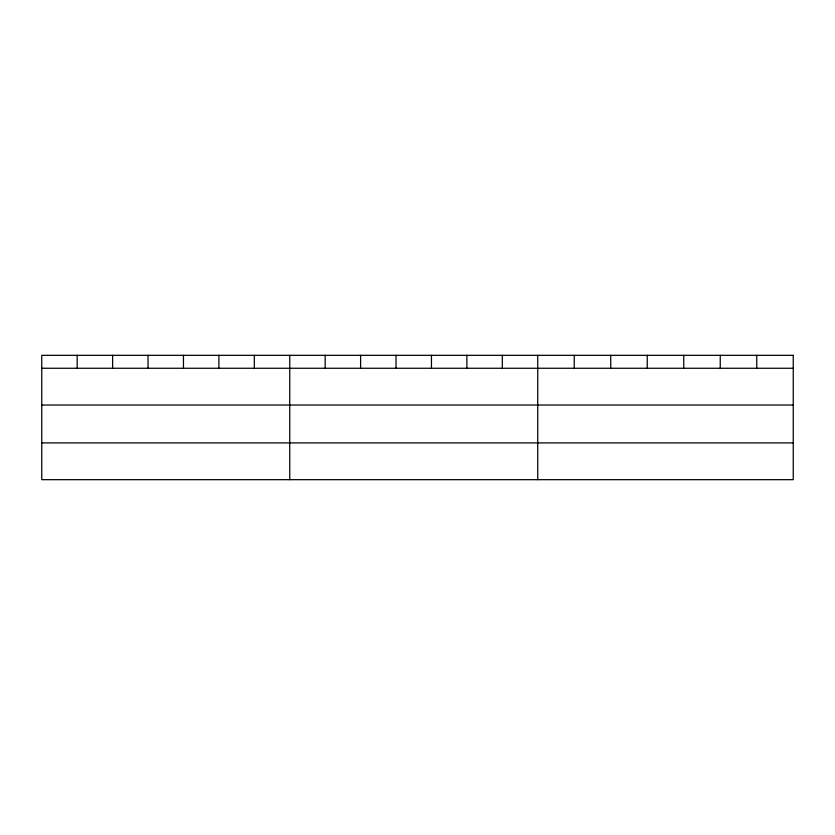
<?xml version="1.0" encoding="UTF-8"?>
<svg xmlns="http://www.w3.org/2000/svg" width="835" height="835" viewBox="0 0 835 835"><rect width="100%" height="100%" fill="white"/><g stroke="black" fill="none" stroke-linecap="round" stroke-linejoin="round"><path stroke-width="1.25" d="M41.75 368.256L793.25 368.256M41.75 405.027L793.25 405.027M41.75 442.905L793.25 442.905M756.75 355.324L756.75 368.256M720.25 355.324L720.25 368.256M683.75 355.324L683.75 368.256M647.24 355.324L647.24 368.256M610.74 355.324L610.74 368.256M574.24 355.324L574.24 368.256M537.74 355.324L537.74 479.676M502.315 355.324L502.315 368.256M466.88 355.324L466.88 368.256M431.455 355.324L431.455 368.256M396.03 355.324L396.03 368.256M360.605 355.324L360.605 368.256M325.17 355.324L325.17 368.256M289.745 355.324L289.745 479.676M254.32 355.324L254.32 368.256M218.885 355.324L218.885 368.256M183.46 355.324L183.46 368.256M148.035 355.324L148.035 368.256M112.61 355.324L112.61 368.256M77.175 355.324L77.175 368.256M793.25 355.324L41.75 355.324L41.75 479.676L793.25 479.676L793.25 355.324"/></g></svg>
